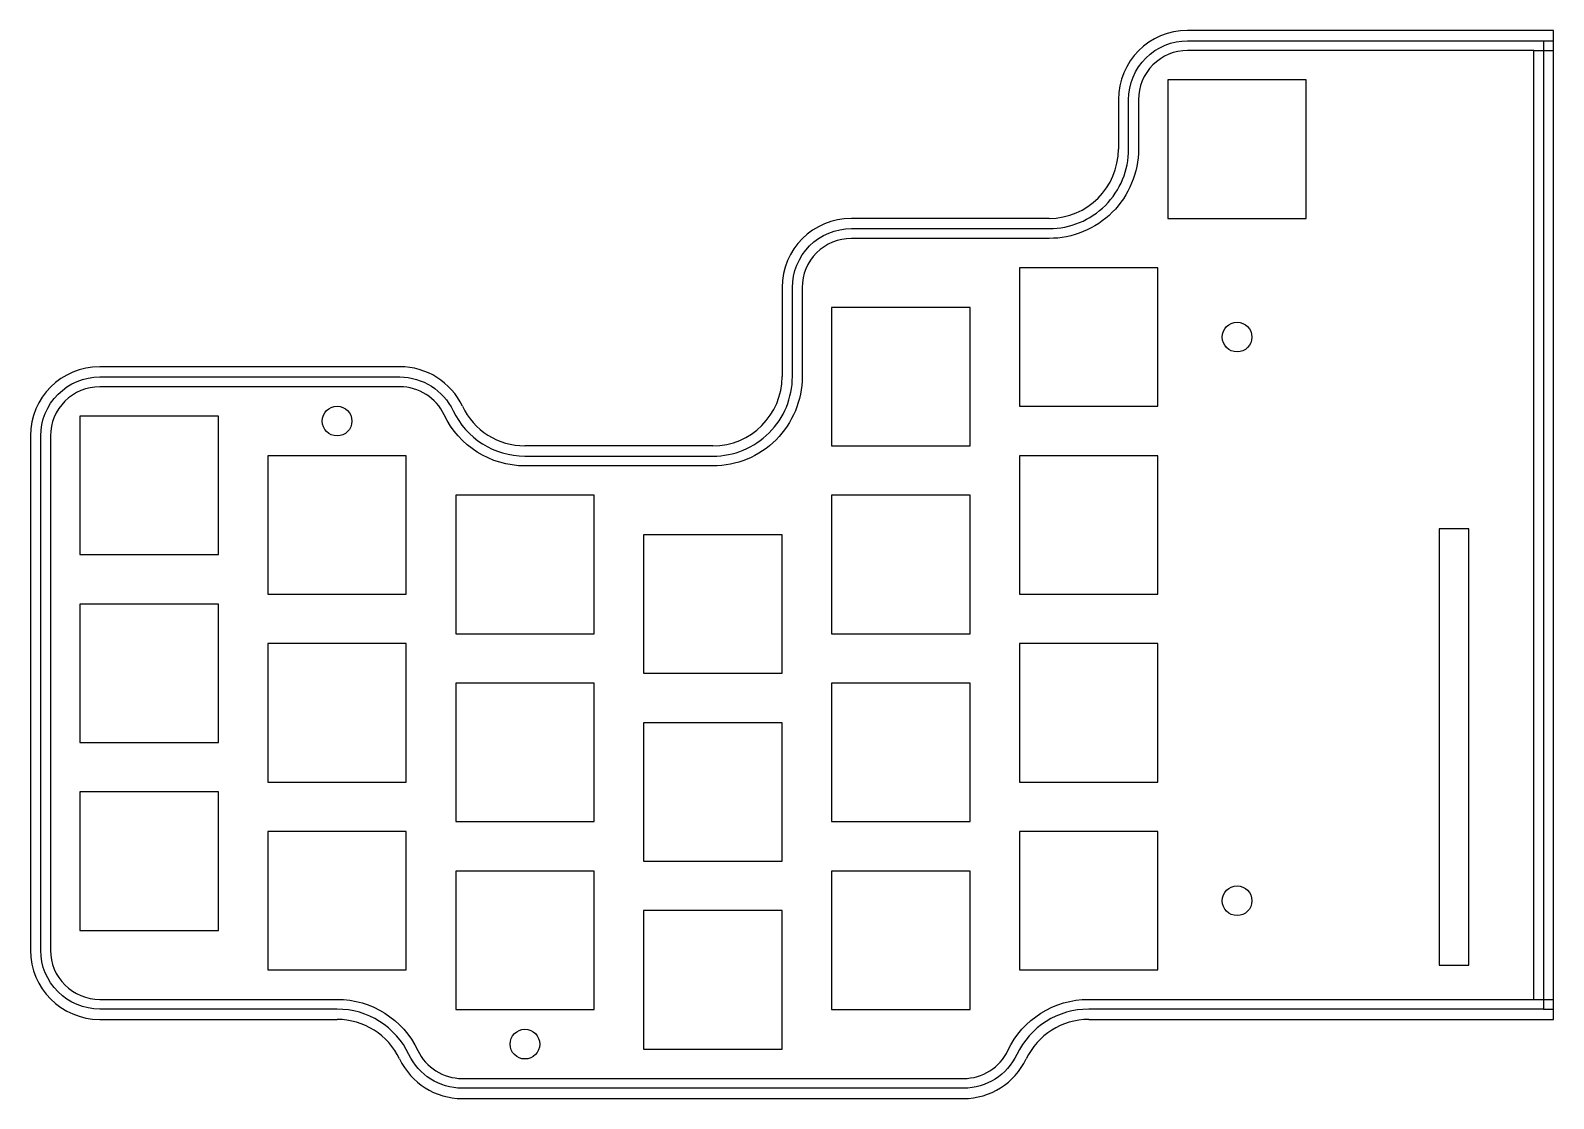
# Model space of a CAD drawing. Header units: millimetres. Extents: x -3 to 152, y -14 to 94.
import ezdxf

# ---------------------------------------------------------------- set-up
doc = ezdxf.new("R2010")
doc.units = ezdxf.units.MM
doc.layers.get('0').update_dxf_attribs({"linetype": 'CONTINUOUS'})

msp = doc.modelspace()

# ---------------------------------------------------------------- linework, layer by layer
for p, q in [((151.5, 93.5), (114.5, 93.5)), ((150.5, 92.46), (151.5, 92.46)), ((151.5, -6.5), (151.5, 93.5)), ((149.5, 91.47), (151.5, 91.47)), ((107.5, 86.5), (107.5, 81.5)), ((100.5, 74.5), (80.5, 74.5)), ((73.5, 67.5), (73.5, 58.5)), ((34.85, 59.5), (4.5, 59.5)), ((-2.5, 52.5), (-2.5, 0.5)), ((66.5, 51.5), (47.5, 51.5)), ((149.5, -4.47), (151.5, -4.47)), ((150.5, -5.46), (151.5, -5.46)), ((4.5, -6.5), (28.5, -6.5)), ((104.5, -6.5), (151.5, -6.5)), ((41.15, -14.5), (91.85, -14.5))]:
    msp.add_line(p, q)
for points in [[(114.5, 92.46), (150.5, 92.46), (150.5, -5.46), (104.5, -5.46, 0.28969), (97.23, -10.05, -0.28969), (91.85, -13.46), (41.15, -13.46, -0.28969), (35.77, -10.05, 0.28969), (28.5, -5.46), (4.5, -5.46, -0.414214), (-1.46, 0.5), (-1.46, 52.5, -0.414214), (4.5, 58.46), (34.85, 58.46, -0.28969), (40.23, 55.05, 0.28969), (47.5, 50.46), (66.5, 50.46, 0.414214), (74.54, 58.5), (74.54, 67.5, -0.414214), (80.5, 73.46), (100.5, 73.46, 0.414214), (108.54, 81.5), (108.54, 86.5, -0.414214)], [(47.5, 49.47, -0.28969), (39.34, 54.63, 0.28969), (34.85, 57.47), (4.5, 57.47, 0.414214), (-0.47, 52.5), (-0.47, 0.5, 0.414214), (4.5, -4.47), (28.5, -4.47, -0.28969), (36.66, -9.63, 0.28969), (41.15, -12.47), (91.85, -12.47, 0.28969), (96.34, -9.63, -0.28969), (104.5, -4.47), (149.5, -4.47), (149.5, 91.47), (114.5, 91.47, 0.414214), (109.53, 86.5), (109.53, 81.5, -0.414214), (100.5, 72.47), (80.5, 72.47, 0.414214), (75.53, 67.5), (75.53, 58.5, -0.414214), (66.5, 49.47)]]:
    msp.add_lwpolyline(points, format="xyb", close=True)
for points in [[(112.5, 74.5), (126.5, 74.5), (126.5, 88.5), (112.5, 88.5)], [(111.5, 69.5), (97.5, 69.5), (97.5, 55.5), (111.5, 55.5)], [(92.5, 65.5), (78.5, 65.5), (78.5, 51.5), (92.5, 51.5)], [(16.5, 54.5), (2.5, 54.5), (2.5, 40.5), (16.5, 40.5)], [(35.5, 50.5), (21.5, 50.5), (21.5, 36.5), (35.5, 36.5)], [(111.5, 50.5), (97.5, 50.5), (97.5, 36.5), (111.5, 36.5)], [(54.5, 46.5), (40.5, 46.5), (40.5, 32.5), (54.5, 32.5)], [(92.5, 46.5), (78.5, 46.5), (78.5, 32.5), (92.5, 32.5)], [(73.5, 42.5), (59.5, 42.5), (59.5, 28.5), (73.5, 28.5)], [(139.95, 43.1), (139.95, -1), (142.95, -1), (142.95, 43.1)], [(16.5, 35.5), (2.5, 35.5), (2.5, 21.5), (16.5, 21.5)], [(35.5, 31.5), (21.5, 31.5), (21.5, 17.5), (35.5, 17.5)], [(111.5, 31.5), (97.5, 31.5), (97.5, 17.5), (111.5, 17.5)], [(54.5, 27.5), (40.5, 27.5), (40.5, 13.5), (54.5, 13.5)], [(92.5, 27.5), (78.5, 27.5), (78.5, 13.5), (92.5, 13.5)], [(73.5, 23.5), (59.5, 23.5), (59.5, 9.5), (73.5, 9.5)], [(16.5, 16.5), (2.5, 16.5), (2.5, 2.5), (16.5, 2.5)], [(35.5, 12.5), (21.5, 12.5), (21.5, -1.5), (35.5, -1.5)], [(111.5, 12.5), (97.5, 12.5), (97.5, -1.5), (111.5, -1.5)], [(54.5, 8.5), (40.5, 8.5), (40.5, -5.5), (54.5, -5.5)], [(92.5, 8.5), (78.5, 8.5), (78.5, -5.5), (92.5, -5.5)], [(73.5, 4.5), (59.5, 4.5), (59.5, -9.5), (73.5, -9.5)]]:
    msp.add_lwpolyline(points, close=True)
for centre in [(119.5, 62.5), (28.5, 54), (119.5, 5.5), (47.5, -9)]:
    msp.add_circle(centre, 1.5)
for centre, start, end in [((114.5, 86.5), 90, 180), ((100.5, 81.5), -90, 0), ((80.5, 67.5), 90, 180), ((4.5, 52.5), 90, 180), ((34.85, 52.5), 25.3769, 90), ((66.5, 58.5), -90, 0), ((47.5, 58.5), 205.3769, 270), ((4.5, 0.5), 180, 270), ((28.5, -13.5), 25.3769, 90), ((104.5, -13.5), 90, 154.6231), ((41.15, -7.5), 205.3769, 270), ((91.85, -7.5), 270, 334.6231)]:
    msp.add_arc(centre, 7, start, end)

doc.saveas('drawing.dxf')
